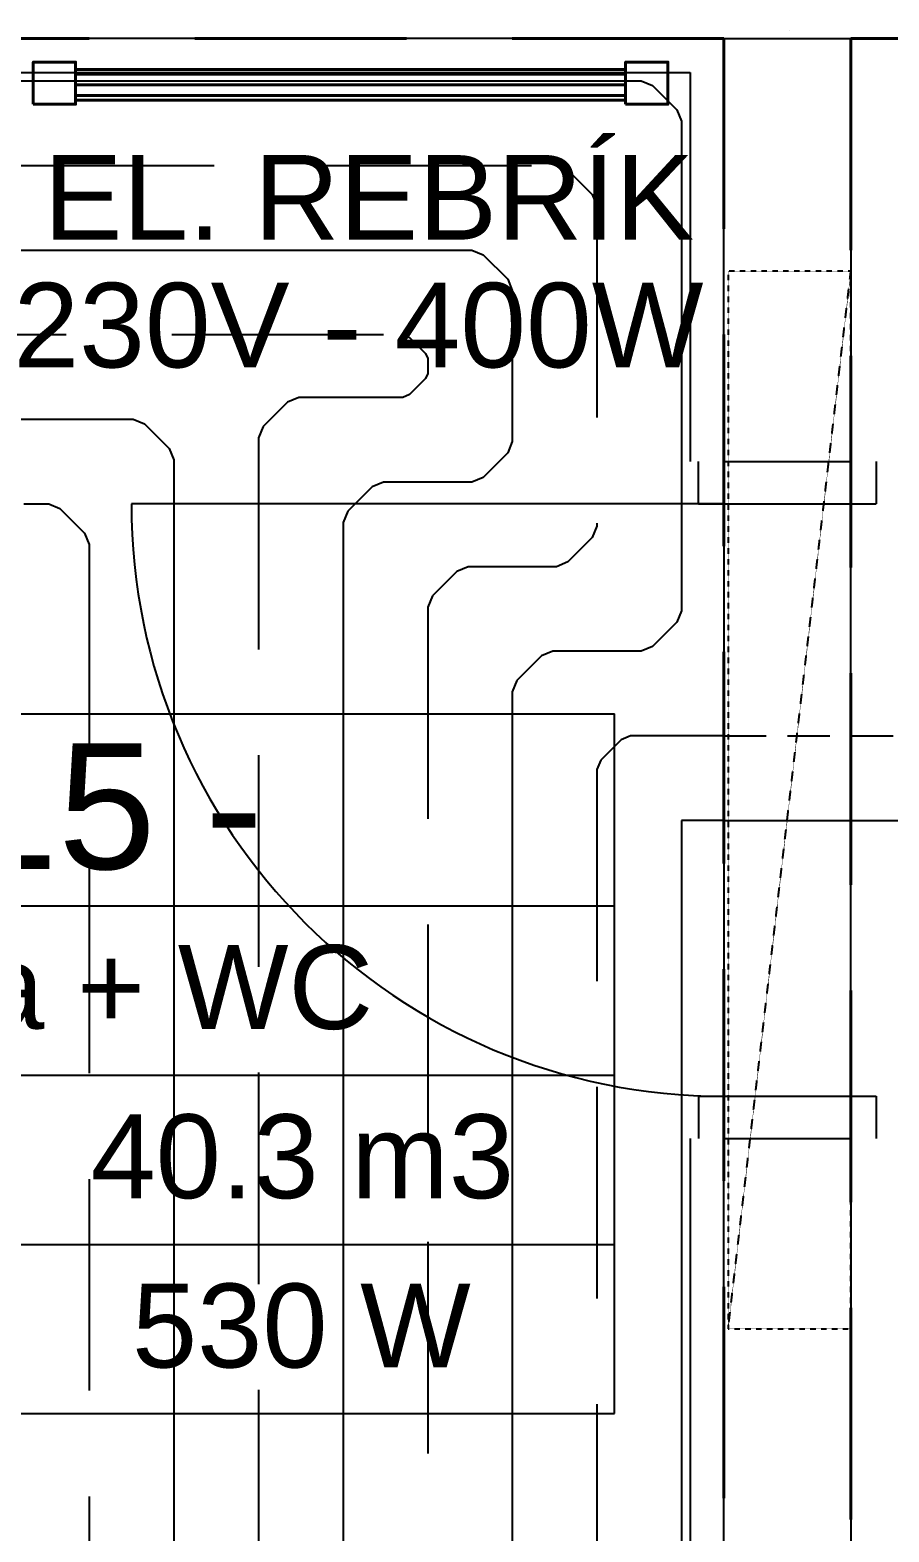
# Model space of a CAD drawing. Header units: millimetres. Extents: x 90740 to 167944, y -39332 to 25855.
# Drawn here: x 100998 to 102013, y 1288 to 3062 of the extents above; entities that cross this region are included whole.
import ezdxf

# ---------------------------------------------------------------- set-up
doc = ezdxf.new("R2010")
doc.units = ezdxf.units.MM
doc.linetypes.add('Carkovana 0.5x', pattern=[0.14, 0.1, -0.04])
doc.linetypes.add('DASH', pattern=[75, 50, -25])
for name, color, linetype in [('1__NP___MIESTNOSTIUK', 7, 'Continuous'), ('1__NP___VYKUROVACIE_TELES_', 7, 'Continuous'), ('ODVODN__POTRUBIE___PODL__VYK_', 7, 'Continuous'), ('OKRAJOV__DILAT_CIA_PDL', 2, 'Continuous'), ('PODLAHOVKA', 7, 'Continuous'), ('POLO_KY', 7, 'Continuous'), ('PR_VODN__POTRUBIE___PODL__VYK_', 7, 'Continuous'), ('Z_NA_PRECHODOV_CH_POTRUB_', 7, 'Continuous')]:
    doc.layers.add(name, color=color, linetype=linetype)
doc.layers.add('XR$1$STANDARD', color=252, linetype='Continuous', lineweight=25)
doc.styles.add('ARIAL', font='arial.ttf')

# ---------------------------------------------------------------- blocks, each defined once
blk = doc.blocks.new('A$C90b3fe5d')
at = {"layer": 'XR$1$STANDARD', "linetype": 'Carkovana 0.5x', "lineweight": -2}
for p, q in [((2619.4, 6523.4), (2619.4, 6523.4)), ((2692.2, 6238.4), (2547.2, 6238.4)), ((2547.2, 6238.4), (2547.2, 4988.4)), ((2547.2, 4988.4), (2692.2, 6238.4)), ((2692.2, 4988.4), (2692.2, 6238.4)), ((2547.2, 4988.4), (2692.2, 4988.4)), ((2547.2, 4988.4), (2547.2, 4988.4))]:
    blk.add_line(p, q, dxfattribs=at)
at = {"layer": 'XR$1$STANDARD', "linetype": 'Continuous', "lineweight": -2}
for p, q in [((2542.2, 6513.4), (542.2, 6513.4)), ((2542.2, 6513.4), (2692.2, 6513.4)), ((2542.2, 6013.4), (2542.2, 6513.4)), ((2692.2, 6513.4), (2692.2, 6013.4)), ((2792.2, 6513.4), (2692.2, 6513.4)), ((582.2, 6473.4), (2502.2, 6473.4)), ((2502.2, 6473.4), (2502.2, 6013.4)), ((2512.2, 5963.4), (2512.2, 6013.4)), ((2542.2, 6013.4), (2692.2, 6013.4)), ((2722.2, 6013.4), (2722.2, 5963.4)), ((2542.2, 5963.4), (1842.2, 5963.4)), ((2512.2, 5963.4), (2722.2, 5963.4)), ((2542.2, 5963.4), (2542.2, 5263.4)), ((2692.2, 5263.4), (2692.2, 5963.4)), ((2512.2, 5263.4), (2512.2, 5213.4)), ((2512.2, 5263.4), (2722.2, 5263.4)), ((2722.2, 5263.4), (2722.2, 5213.4)), ((2502.2, 5213.4), (2502.2, 3703.4)), ((2542.2, 5213.4), (2692.2, 5213.4)), ((2542.2, 3663.4), (2542.2, 5213.4)), ((2692.2, 5213.4), (2692.2, 1013.4))]:
    blk.add_line(p, q, dxfattribs=at)
blk.add_arc((2542.2, 5963.4), 700, 180, 270, dxfattribs=at)

msp = doc.modelspace()

# ---------------------------------------------------------------- linework, layer by layer
at = {"layer": '1__NP___MIESTNOSTIUK', "color": 18}
for p, q in [((100188.5, 2254.4), (101688.5, 2254.4)), ((101688.5, 2027.4), (101688.5, 2254.4)), ((100188.5, 2027.4), (101688.5, 2027.4)), ((100188.5, 2027.4), (101688.5, 2027.4)), ((101688.5, 1827.4), (101688.5, 2027.4)), ((100188.5, 1827.4), (101688.5, 1827.4)), ((100188.5, 1827.4), (101688.5, 1827.4)), ((101688.5, 1627.4), (101688.5, 1827.4)), ((100188.5, 1627.4), (101688.5, 1627.4)), ((100188.5, 1627.4), (101688.5, 1627.4)), ((101688.5, 1427.4), (101688.5, 1627.4)), ((100188.5, 1427.4), (101688.5, 1427.4)), ((100188.5, 1427.4), (101688.5, 1427.4))]:
    msp.add_line(p, q, dxfattribs=at)
at = {"layer": '1__NP___VYKUROVACIE_TELES_', "color": 92}
for p, q in [((101001.8, 3024.6), (101001.8, 3024.6)), ((101051.8, 3024.6), (101051.8, 3024.6))]:
    msp.add_line(p, q, dxfattribs=at)
at = {"layer": '1__NP___VYKUROVACIE_TELES_', "color": 92, "lineweight": 40}
for p, q in [((101701.8, 3024.6), (101701.8, 3024.6)), ((101751.8, 3024.6), (101751.8, 3024.6)), ((101051.8, 3015.6), (101701.8, 3015.6)), ((101051.8, 3015.6), (101701.8, 3015.6)), ((101051.8, 3015.6), (101701.8, 3015.6)), ((101051.8, 3015.6), (101701.8, 3015.6)), ((101051.8, 3015.6), (101701.8, 3015.6)), ((101051.8, 3015.6), (101701.8, 3015.6)), ((101051.8, 3015.6), (101701.8, 3015.6)), ((101051.8, 3015.6), (101701.8, 3015.6)), ((101051.8, 3015.6), (101701.8, 3015.6)), ((101051.8, 3015.6), (101701.8, 3015.6)), ((101051.8, 3015.6), (101701.8, 3015.6)), ((101051.8, 3015.6), (101701.8, 3015.6)), ((101051.8, 3010.3), (101701.8, 3010.3)), ((101051.8, 3010.3), (101701.8, 3010.3)), ((101051.8, 3010.3), (101701.8, 3010.3)), ((101051.8, 3010.3), (101701.8, 3010.3)), ((101051.8, 3010.3), (101701.8, 3010.3)), ((101051.8, 3010.3), (101701.8, 3010.3)), ((101051.8, 3010.3), (101701.8, 3010.3)), ((101051.8, 3010.3), (101701.8, 3010.3)), ((101051.8, 3010.3), (101701.8, 3010.3)), ((101051.8, 3010.3), (101701.8, 3010.3)), ((101051.8, 3010.3), (101701.8, 3010.3)), ((101051.8, 3010.3), (101701.8, 3010.3)), ((101051.8, 3010.3), (101701.8, 3010.3)), ((101051.8, 3010.3), (101701.8, 3010.3)), ((101051.8, 3010.3), (101701.8, 3010.3)), ((101051.8, 3010.3), (101701.8, 3010.3)), ((101051.8, 3010.3), (101701.8, 3010.3)), ((101051.8, 3010.3), (101701.8, 3010.3)), ((101051.8, 3010.3), (101701.8, 3010.3)), ((101051.8, 3010.3), (101701.8, 3010.3)), ((101051.8, 3010.3), (101701.8, 3010.3)), ((101051.8, 3010.3), (101701.8, 3010.3)), ((101051.8, 3010.3), (101701.8, 3010.3)), ((101051.8, 3010.3), (101701.8, 3010.3)), ((101051.8, 2997.6), (101701.8, 2997.6)), ((101051.8, 2997.6), (101701.8, 2997.6)), ((101051.8, 2997.6), (101701.8, 2997.6)), ((101051.8, 2997.6), (101701.8, 2997.6)), ((101051.8, 2997.6), (101701.8, 2997.6)), ((101051.8, 2997.6), (101701.8, 2997.6)), ((101051.8, 2997.6), (101701.8, 2997.6)), ((101051.8, 2997.6), (101701.8, 2997.6)), ((101051.8, 2997.6), (101701.8, 2997.6)), ((101051.8, 2997.6), (101701.8, 2997.6)), ((101051.8, 2997.6), (101701.8, 2997.6)), ((101051.8, 2997.6), (101701.8, 2997.6)), ((101051.8, 2997.6), (101701.8, 2997.6)), ((101051.8, 2997.6), (101701.8, 2997.6)), ((101051.8, 2997.6), (101701.8, 2997.6)), ((101051.8, 2997.6), (101701.8, 2997.6)), ((101051.8, 2997.6), (101701.8, 2997.6)), ((101051.8, 2997.6), (101701.8, 2997.6)), ((101051.8, 2997.6), (101701.8, 2997.6)), ((101051.8, 2997.6), (101701.8, 2997.6)), ((101051.8, 2997.6), (101701.8, 2997.6)), ((101051.8, 2997.6), (101701.8, 2997.6)), ((101051.8, 2997.6), (101701.8, 2997.6)), ((101051.8, 2997.6), (101701.8, 2997.6)), ((101051.8, 2984.9), (101701.8, 2984.9)), ((101051.8, 2984.9), (101701.8, 2984.9)), ((101051.8, 2984.9), (101701.8, 2984.9)), ((101051.8, 2984.9), (101701.8, 2984.9)), ((101051.8, 2984.9), (101701.8, 2984.9)), ((101051.8, 2984.9), (101701.8, 2984.9)), ((101051.8, 2984.9), (101701.8, 2984.9)), ((101051.8, 2984.9), (101701.8, 2984.9)), ((101051.8, 2984.9), (101701.8, 2984.9)), ((101051.8, 2984.9), (101701.8, 2984.9)), ((101051.8, 2984.9), (101701.8, 2984.9)), ((101051.8, 2984.9), (101701.8, 2984.9)), ((101051.8, 2984.9), (101701.8, 2984.9)), ((101051.8, 2984.9), (101701.8, 2984.9)), ((101051.8, 2984.9), (101701.8, 2984.9)), ((101051.8, 2984.9), (101701.8, 2984.9)), ((101051.8, 2984.9), (101701.8, 2984.9)), ((101051.8, 2984.9), (101701.8, 2984.9)), ((101051.8, 2984.9), (101701.8, 2984.9)), ((101051.8, 2984.9), (101701.8, 2984.9)), ((101051.8, 2984.9), (101701.8, 2984.9)), ((101051.8, 2984.9), (101701.8, 2984.9)), ((101051.8, 2984.9), (101701.8, 2984.9)), ((101051.8, 2984.9), (101701.8, 2984.9)), ((101051.8, 2979.6), (101701.8, 2979.6)), ((101051.8, 2979.6), (101701.8, 2979.6)), ((101051.8, 2979.6), (101701.8, 2979.6)), ((101051.8, 2979.6), (101701.8, 2979.6)), ((101051.8, 2979.6), (101701.8, 2979.6)), ((101051.8, 2979.6), (101701.8, 2979.6)), ((101051.8, 2979.6), (101701.8, 2979.6)), ((101051.8, 2979.6), (101701.8, 2979.6)), ((101051.8, 2979.6), (101701.8, 2979.6)), ((101051.8, 2979.6), (101701.8, 2979.6)), ((101051.8, 2979.6), (101701.8, 2979.6)), ((101051.8, 2979.6), (101701.8, 2979.6))]:
    msp.add_line(p, q, dxfattribs=at)
for points in [[(101001.8, 2974.6), (101051.8, 2974.6), (101051.8, 3024.6), (101001.8, 3024.6), (101001.8, 2974.6)], [(101001.8, 2974.6), (101051.8, 2974.6), (101051.8, 3024.6), (101001.8, 3024.6), (101001.8, 2974.6)], [(101701.8, 2974.6), (101751.8, 2974.6), (101751.8, 3024.6), (101701.8, 3024.6), (101701.8, 2974.6)], [(101701.8, 2974.6), (101751.8, 2974.6), (101751.8, 3024.6), (101701.8, 3024.6), (101701.8, 2974.6)]]:
    msp.add_lwpolyline(points, dxfattribs=at)
at = {"layer": 'ODVODN__POTRUBIE___PODL__VYK_', "color": 172, "linetype": 'DASH'}
for q in [(101767.9, 2228.2), (102167.9, 2228.2)]:
    msp.add_line((101817.9, 2228.2), q, dxfattribs=at)
at = {"layer": 'OKRAJOV__DILAT_CIA_PDL', "color": 95, "linetype": 'DASH', "lineweight": 40, "ltscale": 5}
for points in [[(101817.9, 202.4), (101817.9, 3052.4), (100017.9, 3052.4), (100017.9, 1101.2), (99817.9, 1101.2), (99817.9, 202.4), (101817.9, 202.4)], [(106717.9, 3052.4), (101967.9, 3052.4), (101967.9, -297.6), (106717.9, -297.6), (106717.9, 3052.4)]]:
    msp.add_lwpolyline(points, dxfattribs=at)
at = {"layer": 'PODLAHOVKA', "color": 12, "ltscale": 5}
for p, q in [((100115.7, 3002.4), (101720.1, 3002.4)), ((101720.1, 3002.4), (101733.4, 2996.9)), ((101733.4, 2996.9), (101762.4, 2967.9)), ((101762.4, 2967.9), (101767.9, 2954.6)), ((101767.9, 2954.6), (101767.9, 2376.1)), ((100315.7, 2802.4), (101520.1, 2802.4)), ((101520.1, 2802.4), (101533.4, 2796.9)), ((101533.4, 2796.9), (101562.4, 2767.9)), ((101562.4, 2767.9), (101567.9, 2754.6)), ((101567.9, 2754.6), (101567.9, 2576.1)), ((100515.7, 2602.4), (101120.1, 2602.4)), ((101120.1, 2602.4), (101133.4, 2596.9)), ((101133.4, 2596.9), (101162.4, 2567.9)), ((101567.9, 2576.1), (101562.4, 2562.7)), ((101162.4, 2567.9), (101167.9, 2554.6)), ((101562.4, 2562.7), (101533.4, 2533.8)), ((101167.9, 2554.6), (101167.9, 900.2)), ((101402.4, 2522.7), (101373.4, 2493.8)), ((101415.7, 2528.2), (101402.4, 2522.7)), ((101520.1, 2528.2), (101415.7, 2528.2)), ((101533.4, 2533.8), (101520.1, 2528.2)), ((101373.4, 2493.8), (101367.9, 2480.4)), ((101367.9, 2480.4), (101367.9, 700.2)), ((101762.4, 2362.7), (101733.4, 2333.8)), ((101767.9, 2376.1), (101762.4, 2362.7)), ((101615.7, 2328.2), (101602.4, 2322.7)), ((101720.1, 2328.2), (101615.7, 2328.2)), ((101733.4, 2333.8), (101720.1, 2328.2)), ((101602.4, 2322.7), (101573.4, 2293.8)), ((101573.4, 2293.8), (101567.9, 2280.4)), ((101567.9, 2280.4), (101567.9, 500.2)), ((101767.9, 2128.2), (101767.9, 300.2))]:
    msp.add_line(p, q, dxfattribs=at)
at = {"layer": 'PODLAHOVKA', "color": 172, "linetype": 'DASH', "ltscale": 5}
for points in [[(100167.9, 1249.1), (100167.9, 2854.6), (100173.4, 2867.9), (100202.4, 2896.9), (100215.7, 2902.4), (101620.1, 2902.4), (101633.4, 2896.9), (101662.4, 2867.9), (101667.9, 2854.6), (101667.9, 2476.1), (101662.4, 2462.7), (101633.4, 2433.8), (101620.1, 2428.2), (101515.7, 2428.2), (101502.4, 2422.7), (101473.4, 2393.8), (101467.9, 2380.4), (101467.9, 600.2)], [(100415.7, 2702.4), (101438.4, 2702.4), (101446.6, 2699), (101465.5, 2680.1), (101467.9, 2674.3), (101467.9, 2656.4), (101465.5, 2650.5), (101446.6, 2631.7), (101438.4, 2628.2), (101315.7, 2628.2), (101302.4, 2622.7), (101273.4, 2593.8), (101267.9, 2580.4), (101267.9, 800.2)], [(100794.4, 800.2), (100794.4, 1553.4), (100788.9, 1566.8), (100759.9, 1595.7), (100746.6, 1601.2), (100615.7, 1601.2), (100602.4, 1606.8), (100573.4, 1635.7), (100567.9, 1649.1), (100567.9, 2454.6), (100573.4, 2467.9), (100602.4, 2496.9), (100615.7, 2502.4), (101020.1, 2502.4), (101033.4, 2496.9), (101062.4, 2467.9), (101067.9, 2454.6), (101067.9, 981.7)], [(101767.9, 2228.2), (101707.7, 2228.2), (101696.6, 2223.6), (101672.5, 2199.5), (101667.9, 2188.4), (101667.9, 400.2)]]:
    msp.add_lwpolyline(points, dxfattribs=at)
at = {"layer": 'PR_VODN__POTRUBIE___PODL__VYK_', "color": 12}
for q in [(101767.9, 2128.2), (102267.9, 2128.2)]:
    msp.add_line((101817.9, 2128.2), q, dxfattribs=at)
at = {"layer": 'Z_NA_PRECHODOV_CH_POTRUB_', "color": 2}
msp.add_line((101967.9, 3052.4), (101967.9, 3052.4), dxfattribs=at)

# ---------------------------------------------------------------- block references
at = {"linetype": 'Continuous'}
msp.add_blockref('A$C90b3fe5d', (99275.7, -3461), dxfattribs=at)

# ---------------------------------------------------------------- texts
at = {"layer": '1__NP___MIESTNOSTIUK', "color": 18, "style": 'ARIAL'}
for s, height, p in [('- 1.15 -', 148.72, (100615.5, 2070.9)), ('Kúpeľňa + WC', 99.147, (100497, 1881.9)), ('40.3 m3', 99.15, (101069.5, 1681.9)), ('530 W', 99.15, (101118.5, 1481.9))]:
    msp.add_text(s, height=height, dxfattribs=at).set_placement(p)
at = {"layer": 'POLO_KY', "color": 7, "style": 'ARIAL'}
for s, p in [('EL. REBRÍK', (101014.2, 2814.7)), ('230V - 400W', (100978.4, 2663.7))]:
    msp.add_text(s, height=100, dxfattribs=at).set_placement(p)

doc.saveas('drawing.dxf')
